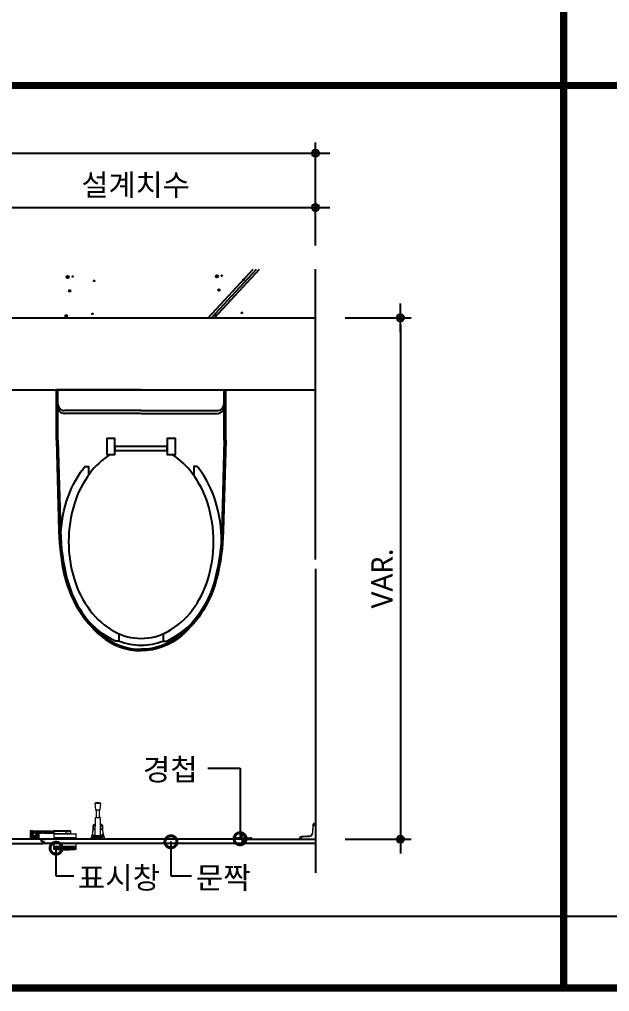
# Model space of a CAD drawing. Extents: x -256 to 8104, y -176 to 5714.
# Drawn here: x 3809 to 4629, y 2764 to 4116 of the extents above; entities that cross this region are included whole.
import ezdxf
from ezdxf.enums import TextEntityAlignment as Align

# ---------------------------------------------------------------- set-up
doc = ezdxf.new("R2010")
doc.units = 0
doc.header["$LTSCALE"] = 30
doc.layers.get('0').update_dxf_attribs({"linetype": 'CONTINUOUS'})
doc.layers.get('DEFPOINTS').update_dxf_attribs({"linetype": 'CONTINUOUS'})
for name, color, linetype in [('0_toilet', 6, 'CONTINUOUS'), ('DIM', 7, 'CONTINUOUS'), ('HAT', 8, 'CONTINUOUS'), ('경첩', 4, 'CONTINUOUS'), ('문자', 3, 'CONTINUOUS'), ('부자재', 4, 'CONTINUOUS'), ('옷걸이', 4, 'CONTINUOUS'), ('잠금쇠(회전형)', 4, 'CONTINUOUS'), ('치수', 1, 'CONTINUOUS'), ('해치', 8, 'CONTINUOUS')]:
    doc.layers.add(name, color=color, linetype=linetype)
doc.styles.add('돋움', font='malgun.ttf')
doc.dimstyles.new('10', dxfattribs={"dimscale": 10, "dimtxt": 3, "dimasz": 1, "dimexe": 1.5, "dimexo": 2, "dimgap": 1, "dimtad": 1, "dimdec": 0, "dimlunit": 6, "dimtxsty": '돋움', "dimblk": 'DIMDOT', "dimcen": -1, "dimdle": 1.5, "dimclrt": 3, "dimazin": 3, "dimtfac": 1, "dimtdec": 0, "dimtix": 1, "dimtmove": 2, "dimatfit": 3, "dimldrblk": 'DIMDOT', "dimarcsym": 0})

# ---------------------------------------------------------------- blocks, each defined once
blk = doc.blocks.new('DIMDOT')
at = {"linetype": 'Continuous'}
blk.add_line((-2, 0), (2, 0), dxfattribs=at)
for radius in [0.5, 0.25]:
    blk.add_circle((0, 0), radius, dxfattribs=at)
blk = doc.blocks.new('*D264')
at = {"layer": 'DEFPOINTS', "color": 0}
for p in [(112638.6, -1475.7), (112638.6, -2200.7), (112735.5, -2200.7)]:
    blk.add_point(p, dxfattribs=at)
at = {"layer": 'DIM', "color": 0, "lineweight": -2, "ltscale": 10}
for p, q in [((112658.6, -1475.7), (112750.5, -1475.7)), ((112735.5, -1485.7), (112735.5, -2190.7)), ((112658.6, -2200.7), (112750.5, -2200.7))]:
    blk.add_line(p, q, dxfattribs=at)
at = {"layer": 'DIM', "color": 0, "lineweight": -2, "xscale": 10, "yscale": 10, "zscale": 10}
for p, rotation in [((112735.5, -1475.7), 90), ((112735.5, -2200.7), 270)]:
    blk.add_blockref('DIMDOT', p, dxfattribs=dict(at, rotation=rotation))
at = {"layer": 'DIM', "color": 3, "insert": (112710.2, -1838.2), "char_height": 30, "attachment_point": 5, "rotation": 90, "style": '돋움'}
blk.add_mtext('VAR.', dxfattribs=at)
blk = doc.blocks.new('_DOTSMALL')
at = {"color": 0, "linetype": 'ByBlock', "const_width": 0.5}
blk.add_lwpolyline([(-0.0625, 0, 1), (0.0625, 0, 1)], format="xyb", close=True, dxfattribs=at)
blk = doc.blocks.new('A$C63EC304E')
at = {"layer": '치수', "color": 1, "xscale": 2.5, "yscale": 2.5, "zscale": 2.5, "rotation": 234.3098741996962}
blk.add_blockref('_DOTSMALL', (0.31, 0.31), dxfattribs=at)
blk = doc.blocks.new('A$C2BC9653E')
at = {"layer": '치수', "xscale": 0.3333333333333333, "yscale": 0.3333333333333333, "zscale": 0.3333333333333333}
blk.add_blockref('A$C63EC304E', (0, 0), dxfattribs=at)
blk = doc.blocks.new('A$C7FC71301')
at = {"layer": '치수', "rotation": 180}
blk.add_blockref('A$C2BC9653E', (0.208, 0.208), dxfattribs=at)
blk = doc.blocks.new('A$C4A20372B')
at = {"layer": '치수'}
blk.add_blockref('A$C7FC71301', (0, 0), dxfattribs=at)
blk = doc.blocks.new('A$C566469F5')
at = {"layer": '치수'}
blk.add_blockref('A$C4A20372B', (0, 0), dxfattribs=at)
blk = doc.blocks.new('A$C7E317CD4')
at = {"layer": '해치', "xscale": 2, "yscale": 2, "zscale": 2}
blk.add_blockref('A$C566469F5', (0, 0), dxfattribs=at)
blk = doc.blocks.new('A$C601D7F27')
at = {"layer": '치수'}
blk.add_blockref('A$C7E317CD4', (0, 0), dxfattribs=at)
blk = doc.blocks.new('A$C38802C08')
at = {"layer": '치수'}
blk.add_blockref('A$C601D7F27', (0, 0), dxfattribs=at)
blk = doc.blocks.new('*D265')
at = {"layer": 'DEFPOINTS', "color": 0}
for p in [(112617.5, -1322.1), (112117.5, -1395.3), (112617.5, -1395.3)]:
    blk.add_point(p, dxfattribs=at)
at = {"layer": 'DIM', "color": 0, "lineweight": -2, "ltscale": 10}
for p, q in [((112117.5, -1375.3), (112117.5, -1307.1)), ((112617.5, -1375.3), (112617.5, -1307.1)), ((112127.5, -1322.1), (112607.5, -1322.1))]:
    blk.add_line(p, q, dxfattribs=at)
at = {"layer": 'DIM', "color": 0, "lineweight": -2, "xscale": 10, "yscale": 10, "zscale": 10, "rotation": 180}
blk.add_blockref('DIMDOT', (112117.5, -1322.1), dxfattribs=at)
at = {"layer": 'DIM', "color": 0, "lineweight": -2, "xscale": 10, "yscale": 10, "zscale": 10}
blk.add_blockref('DIMDOT', (112617.5, -1322.1), dxfattribs=at)
at = {"layer": 'DIM', "color": 3, "insert": (112367.5, -1292.5), "char_height": 30, "attachment_point": 5, "style": '돋움'}
blk.add_mtext('설계치수', dxfattribs=at)
blk = doc.blocks.new('*D266')
at = {"layer": 'DEFPOINTS', "color": 0}
for p in [(112617.5, -1246.8), (111117.5, -1395.3), (112617.5, -1395.3)]:
    blk.add_point(p, dxfattribs=at)
at = {"layer": 'DIM', "color": 0, "lineweight": -2, "ltscale": 10}
for p, q in [((111117.5, -1375.3), (111117.5, -1231.8)), ((112617.5, -1375.3), (112617.5, -1231.8)), ((111127.5, -1246.8), (112607.5, -1246.8))]:
    blk.add_line(p, q, dxfattribs=at)
at = {"layer": 'DIM', "color": 0, "lineweight": -2, "xscale": 10, "yscale": 10, "zscale": 10, "rotation": 180}
blk.add_blockref('DIMDOT', (111117.5, -1246.8), dxfattribs=at)
at = {"layer": 'DIM', "color": 0, "lineweight": -2, "xscale": 10, "yscale": 10, "zscale": 10}
blk.add_blockref('DIMDOT', (112617.5, -1246.8), dxfattribs=at)
at = {"layer": 'DIM', "color": 3, "insert": (111867.5, -1217.2), "char_height": 30, "attachment_point": 5, "style": '돋움'}
blk.add_mtext('설계치수', dxfattribs=at)
blk = doc.blocks.new('A$C10E41893')
at = {"layer": '부자재'}
for p, q in [((6.5, 0), (6.5, 196)), ((123.3, 196), (6.5, 196)), ((123.3, 192.5), (6.5, 192.5)), ((54.8, 0), (54.8, 177.5)), ((61.4, 0), (61.4, 177.5)), ((6.5, 0), (6.5, -196)), ((54.8, 0), (54.8, -177.5)), ((61.4, 0), (61.4, -177.5)), ((123.3, -192.5), (6.5, -192.5)), ((123.3, -196), (6.5, -196))]:
    blk.add_line(p, q, dxfattribs=at)
for points in [[(122.7, 196, -0.012538), (123.3, 196), (334.6, 190.3, -0.055395), (444.7, 175.1, -0.154276), (576.9, 93.3, -0.179504), (611.5, 0, -0.179504)], [(122.8, 192.5, -0.012538), (123.2, 192.5), (334.5, 186.8, -0.055395), (443.8, 171.7, -0.154276), (574.3, 91, -0.179504), (608, 0, -0.179504)], [(572, 51.4), (588.8, 51.4), (588.8, 59.6, 0.021185), (583.3, 70.7, 0.106084), (528.4, 133.7, 0.085733), (452.6, 172.4, 0.075373), (358.7, 186.6, 0.075373), (264.8, 172.4, 0.085733), (189, 133.7, 0.007337), (184.4, 130.1), (184.4, 122), (204.7, 122)], [(156.7, -72, 0.089162), (200.2, -118.7, 0.085733), (270.3, -154.5, 0.075373), (358.7, -167.9, 0.075373), (447.1, -154.5, 0.085733), (517.2, -118.7, 0.106084), (567, -61.6, 0.126931), (582.8, 0, 0.126931), (567, 61.6, 0.106084), (517.2, 118.7, 0.085733), (447.1, 154.5, 0.075373), (358.7, 167.9, 0.075373), (270.3, 154.5, 0.085733), (200.2, 118.7, 0.089162), (156.7, 72)], [(588.8, -51.4, 0.090214), (598.2, 0, 0.090214), (588.8, 51.4, 0.106084)], [(122.7, -196, 0.012538), (123.3, -196), (334.6, -190.3, 0.055395), (444.7, -175.1, 0.154276), (576.9, -93.3, 0.179504), (611.5, 0, 0.179504)], [(122.8, -192.5, 0.012538), (123.2, -192.5), (334.5, -186.8, 0.055395), (443.8, -171.7, 0.154276), (574.3, -91, 0.179504), (608, 0, 0.179504)], [(572, -51.4), (588.8, -51.4), (588.8, -59.6, -0.021185), (583.3, -70.7, -0.106084), (528.4, -133.7, -0.085733), (452.6, -172.4, -0.075373), (358.7, -186.6, -0.075373), (264.8, -172.4, -0.085733), (189, -133.7, -0.007337), (184.4, -130.1), (184.4, -122), (204.7, -122)]]:
    blk.add_lwpolyline(points, format="xyb", dxfattribs=at)
blk.add_lwpolyline([(138, -60.8), (119.3, -60.8), (119.3, -79.5), (156.7, -79.5), (156.7, -60.8), (138, -60.8), (147.3, -60.8), (147.3, 60.8), (138, 60.8), (156.7, 60.8), (156.7, 79.5), (119.3, 79.5), (119.3, 60.8), (138, 60.8), (138, -60.8), (119.3, -60.8)], dxfattribs=at)
for centre, start, end in [((39.8, 177.5), 0, 90), ((46.4, 177.5), 0, 90), ((39.8, -177.5), 270, 0), ((46.4, -177.5), 270, 0)]:
    blk.add_arc(centre, 15, start, end, dxfattribs=at)
blk = doc.blocks.new('STS_10', base_point=(108397.3, -5176.8))
for p, q in [((112617.5, -1811.6), (112617.5, -1408)), ((111117.5, -1475.7), (112617.5, -1475.7)), ((111117.5, -1575.7), (112617.5, -1575.7)), ((112617.5, -1824.9), (112617.5, -2247.4))]:
    blk.add_line(p, q)
at = {"color": 8}
for p, q in [((110881.5, -2307.5), (112844.1, -2307.5)), ((112844.1, -2307.5), (114229.3, -2307.5))]:
    blk.add_line(p, q, dxfattribs=at)
at = {"color": 8, "const_width": 10}
for points in [[(112962.5, -2407.5), (112962.5, 361.6)], [(110881.5, -1152.6), (114229.3, -1152.6)], [(108444.7, -2407.5), (114229.3, -2407.5)]]:
    blk.add_lwpolyline(points, dxfattribs=at)
at = {"layer": '0_toilet'}
for p, q in [((112236.5, -2200.7), (112007.5, -2200.7)), ((112236.5, -2203.7), (112236.5, -2200.7)), ((112516.1, -2200.7), (112237.3, -2200.7)), ((112237.3, -2203.7), (112237.3, -2200.7)), ((112516.1, -2206.7), (112516.1, -2200.7)), ((112517.6, -2200.7), (112617.5, -2200.7)), ((112517.6, -2206.7), (112517.6, -2200.7)), ((112007.5, -2206.7), (112239.5, -2206.7)), ((112236.5, -2203.7), (112240.3, -2203.7)), ((112239.5, -2206.7), (112239.5, -2203.7)), ((112240.3, -2206.7), (112240.3, -2203.7)), ((112516.1, -2206.7), (112240.3, -2206.7)), ((112617.5, -2206.7), (112517.6, -2206.7))]:
    blk.add_line(p, q, dxfattribs=at)
at = {"layer": '경첩', "color": 4, "linetype": 'Continuous', "lineweight": 15}
for p, q in [((112613.4, -2189.8), (112613.3, -2190.7)), ((112613.5, -2186.3), (112613.4, -2189.1)), ((112613.4, -2189.1), (112613.6, -2189.4)), ((112613.4, -2189.1), (112613.6, -2189.4)), ((112613.4, -2189.1), (112613.4, -2189.6)), ((112613.4, -2189.6), (112613.6, -2189.8)), ((112613.4, -2189.8), (112613.6, -2190)), ((112613.9, -2183), (112613.5, -2191.9)), ((112613.6, -2185.3), (112613.5, -2185.9)), ((112613.5, -2185.9), (112613.8, -2186.2)), ((112613.5, -2186.3), (112613.8, -2186.5)), ((112613.8, -2181.5), (112613.6, -2184.2)), ((112613.6, -2184.2), (112613.9, -2184.5)), ((112613.6, -2184.9), (112613.8, -2185.2)), ((112613.6, -2185.3), (112613.8, -2185.5)), ((112613.8, -2181.5), (112614, -2181.8)), ((112613.8, -2191.9), (112614.2, -2183)), ((112614.1, -2180.5), (112613.9, -2183)), ((112613.9, -2180.9), (112614, -2181.1)), ((112614.2, -2181.9), (112614.3, -2180.5)), ((112616.3, -2180.7), (112616.3, -2180.6)), ((112616.3, -2180.6), (112617.5, -2180.6)), ((112616.3, -2180.7), (112616.3, -2181)), ((112617.5, -2180.7), (112616.3, -2180.7)), ((112616.3, -2181), (112617.5, -2181)), ((112616.4, -2178.5), (112616.4, -2178.2)), ((112617.5, -2178.2), (112616.4, -2178.2)), ((112616.4, -2178.5), (112617.5, -2178.5)), ((112617.5, -2178.5), (112617.5, -2178.2)), ((112617.5, -2180.6), (112617.5, -2178.5)), ((112617.5, -2181), (112617.5, -2180.7)), ((112617.5, -2181), (112617.5, -2199.2)), ((112595.3, -2199.6), (112595, -2199.6)), ((112595, -2199.6), (112595, -2200.7)), ((112595, -2200.7), (112595.3, -2200.7)), ((112595.3, -2200.7), (112595.3, -2199.6)), ((112595.3, -2200.7), (112597.4, -2200.7)), ((112599.8, -2197.1), (112597.3, -2197.2)), ((112597.3, -2197.5), (112598.7, -2197.4)), ((112597.4, -2200.7), (112597.4, -2199.5)), ((112597.4, -2199.5), (112597.5, -2199.5)), ((112597.5, -2199.5), (112597.8, -2199.5)), ((112597.5, -2199.5), (112597.5, -2200.7)), ((112597.5, -2200.7), (112597.8, -2200.7)), ((112597.8, -2197), (112597.9, -2196.9)), ((112597.8, -2197), (112597.9, -2197.2)), ((112597.8, -2200.7), (112597.8, -2199.5)), ((112616, -2200.7), (112597.8, -2200.7)), ((112601.1, -2196.8), (112597.9, -2196.9)), ((112608.8, -2196.7), (112599.8, -2197.1)), ((112599.8, -2197.4), (112608.8, -2196.9)), ((112601.1, -2196.8), (112601.3, -2197)), ((112601.7, -2196.8), (112602, -2197)), ((112602.1, -2196.7), (112602.3, -2197)), ((112605.5, -2196.6), (112602.8, -2196.7)), ((112602.8, -2196.7), (112603, -2197)), ((112605.5, -2196.6), (112605.7, -2196.8)), ((112606.1, -2196.6), (112606.4, -2196.8)), ((112606.5, -2196.5), (112606.7, -2196.8)), ((112608.5, -2196.4), (112607.1, -2196.5)), ((112607.1, -2196.5), (112607.4, -2196.7)), ((112608.5, -2196.4), (112608.7, -2196.7)), ((112608.7, -2196.4), (112608.5, -2196.4)), ((112609.7, -2196.3), (112609.9, -2196.5)), ((112610.3, -2196.1), (112610.5, -2196.3)), ((112610.5, -2196), (112610.7, -2196.2)), ((112611, -2195.7), (112611.2, -2195.9)), ((112611.2, -2195.6), (112611.4, -2195.8)), ((112612.3, -2194.6), (112612.5, -2194.8)), ((112612.4, -2194.4), (112612.6, -2194.6)), ((112612.7, -2193.9), (112612.9, -2194.1)), ((112612.8, -2193.7), (112613, -2193.9)), ((112613, -2193.3), (112613.2, -2193.5)), ((112613.3, -2193), (112613.1, -2192.8)), ((112613.1, -2192.8), (112613.3, -2193)), ((112613.2, -2192.2), (112613.5, -2192.4)), ((112613.2, -2192.4), (112613.4, -2192.6)), ((112613.3, -2190.7), (112613.6, -2191)), ((112613.3, -2190.7), (112613.3, -2190.8)), ((112613.3, -2190.8), (112613.6, -2191.1)), ((112613.3, -2190.8), (112613.3, -2191.2)), ((112613.3, -2191.2), (112613.5, -2191.4)), ((112613.3, -2191.2), (112613.3, -2191.3)), ((112613.3, -2191.3), (112613.5, -2191.5)), ((112613.3, -2191.3), (112613.3, -2191.9))]:
    blk.add_line(p, q, dxfattribs=at)
at = {"layer": '경첩', "color": 4, "linetype": 'Continuous', "lineweight": 15, "flags": 128}
for points in [[(112613.4, -2189.1), (112613.4, -2189.1), (112613.4, -2189.1)], [(112613.4, -2189.6), (112613.4, -2189.6), (112613.4, -2189.7), (112613.4, -2189.8)], [(112613.6, -2184.2), (112613.6, -2184.4), (112613.6, -2184.5), (112613.6, -2184.6), (112613.6, -2184.7), (112613.6, -2184.8), (112613.6, -2184.9), (112613.6, -2184.9), (112613.6, -2184.9)], [(112613.8, -2181), (112613.8, -2181), (112613.8, -2181), (112613.8, -2181), (112613.8, -2181), (112613.8, -2181), (112613.9, -2181), (112613.9, -2180.9), (112613.9, -2180.9)], [(112613.8, -2181), (112613.8, -2181.1), (112613.8, -2181.3), (112613.8, -2181.4), (112613.8, -2181.5)], [(112613.9, -2183), (112613.9, -2183), (112614, -2183), (112614, -2183), (112614, -2183), (112614, -2183), (112614.1, -2183), (112614.1, -2183), (112614.2, -2183)], [(112614.3, -2180.5), (112614.3, -2180.5), (112614.2, -2180.5), (112614.2, -2180.5), (112614.1, -2180.5), (112614.1, -2180.5), (112614.1, -2180.5), (112614.1, -2180.5), (112614.1, -2180.5)], [(112597.3, -2197.5), (112597.3, -2197.4), (112597.3, -2197.4), (112597.3, -2197.3), (112597.3, -2197.3), (112597.3, -2197.3), (112597.3, -2197.2), (112597.3, -2197.2), (112597.3, -2197.2)], [(112599.8, -2197.1), (112599.8, -2197.1), (112599.8, -2197.1), (112599.8, -2197.2), (112599.8, -2197.2), (112599.8, -2197.2), (112599.8, -2197.3), (112599.8, -2197.3), (112599.8, -2197.4)], [(112601.7, -2196.8), (112601.7, -2196.8), (112601.7, -2196.8), (112601.6, -2196.8), (112601.5, -2196.8), (112601.4, -2196.8), (112601.3, -2196.8), (112601.2, -2196.8), (112601.1, -2196.8)], [(112602.8, -2196.7), (112602.6, -2196.7), (112602.5, -2196.7), (112602.4, -2196.7), (112602.3, -2196.7), (112602.2, -2196.7), (112602.2, -2196.7), (112602.1, -2196.7), (112602.1, -2196.7), (112602.1, -2196.7)], [(112606.1, -2196.6), (112606.1, -2196.6), (112606.1, -2196.6), (112606, -2196.6), (112605.9, -2196.6), (112605.8, -2196.6), (112605.7, -2196.6), (112605.6, -2196.6), (112605.5, -2196.6)], [(112607.1, -2196.5), (112607, -2196.5), (112606.9, -2196.5), (112606.8, -2196.5), (112606.7, -2196.5), (112606.6, -2196.5), (112606.5, -2196.5), (112606.5, -2196.5), (112606.5, -2196.5)], [(112608.8, -2196.7), (112608.8, -2196.7), (112608.8, -2196.7), (112608.8, -2196.7), (112608.8, -2196.8), (112608.8, -2196.8), (112608.8, -2196.8), (112608.8, -2196.9), (112608.8, -2196.9)], [(112613.1, -2192.8), (112613.1, -2192.8), (112613.1, -2192.8)], [(112613.2, -2192.2), (112613.2, -2192.3), (112613.2, -2192.4)], [(112613.5, -2191.9), (112613.5, -2191.9), (112613.5, -2191.9), (112613.6, -2191.9), (112613.6, -2191.9), (112613.6, -2191.9), (112613.7, -2191.9), (112613.7, -2191.9), (112613.8, -2191.9)]]:
    blk.add_lwpolyline(points, dxfattribs=at)
at = {"layer": '경첩', "color": 4, "linetype": 'Continuous', "lineweight": 15}
for centre, radius, start, end in [((112616.3, -2183.1), 2.35, 90, 177.3017), ((112616.4, -2180.6), 2.35, 90, 177.3017), ((112616.3, -2183.1), 2.1, 90, 177.3017), ((112616.4, -2180.6), 2.1, 90, 177.3017), ((112597.4, -2199.6), 2.35, 92.6983, 180), ((112597.4, -2199.6), 2.1, 92.6983, 180), ((112599.9, -2199.5), 2.35, 92.6983, 180), ((112599.9, -2199.5), 2.1, 92.6983, 180), ((112608.5, -2191.7), 4.75, 272.6983, 285), ((112608.5, -2191.7), 5.25, 272.6983, 357.3017), ((112608.5, -2191.7), 5, 272.6983, 357.3017), ((112608.5, -2191.7), 4.75, 284.9998, 291.7506), ((112608.5, -2191.7), 4.75, 294.9948, 301.2998), ((112608.5, -2191.7), 4.75, 301.2991, 304.3858), ((112608.5, -2191.7), 4.75, 304.3849, 322.5608), ((112608.5, -2191.7), 4.75, 322.5612, 325.6145), ((112608.5, -2191.7), 4.75, 325.6151, 331.8264), ((112608.5, -2191.7), 4.75, 335.0052, 340.234), ((112608.5, -2191.7), 4.75, 340.234, 346.7569), ((112608.5, -2191.7), 4.75, 346.8377, 351.3944), ((112608.5, -2191.7), 4.75, 354.0912, 357.3017), ((112616, -2199.2), 1.5, 270, 0)]:
    blk.add_arc(centre, radius, start, end, dxfattribs=at)
at = {"layer": '부자재'}
for p, q in [((112505.5, -2199.8), (112505.5, -2200.7)), ((112516.1, -2200.7), (112505.5, -2200.7)), ((112513.2, -2198.6), (112506, -2199.1)), ((112506.7, -2199.6), (112506.7, -2200.7)), ((112516.9, -2200.2), (112516.9, -2201)), ((112517.2, -2201), (112516.9, -2201)), ((112517.2, -2200.2), (112517.2, -2201)), ((112517.6, -2200.7), (112528.6, -2200.7)), ((112517.6, -2200.7), (112517.6, -2200.7)), ((112519.9, -2198.5), (112528.1, -2199.1)), ((112527.4, -2199.6), (112527.4, -2200.7)), ((112528.6, -2199.8), (112528.6, -2200.7))]:
    blk.add_line(p, q, dxfattribs=at)
at = {"layer": '부자재', "color": 1}
blk.add_circle((112517, -2197.5), 2.34, dxfattribs=at)
at = {"layer": '부자재'}
for centre, radius, start, end in [((112506.1, -2199.8), 0.7, 101.7765, 181.6712), ((112507.6, -2199.9), 0.884, 113.4077, 164.5497), ((112513.1, -2197.3), 1.29, 272.9231, 352.4724), ((112517, -2197.5), 2.62, 270, 180), ((112517.4, -2201.7), 1.65, 102.5267, 141.5475), ((112516.7, -2201.7), 1.65, 43.1003, 77.4733), ((112517.1, -2197.9), 2.86, 280.084, 345.9792), ((112520.9, -2197.3), 1.29, 187.5276, 267.0769), ((112526.5, -2199.9), 0.884, 15.4503, 67.3004), ((112527.9, -2199.8), 0.7, 358.3288, 78.2235)]:
    blk.add_arc(centre, radius, start, end, dxfattribs=at)
at = {"layer": '옷걸이', "lineweight": 15}
for p, q in [((112311, -2150.4), (112311.7, -2159.9)), ((112311, -2150.4), (112319, -2150.4)), ((112311.7, -2159.9), (112318.2, -2159.9)), ((112312.5, -2159.9), (112312.5, -2170.7)), ((112317.5, -2170.7), (112317.5, -2159.9)), ((112318.2, -2159.9), (112319, -2150.4)), ((112311.2, -2171), (112311, -2196.2)), ((112318.7, -2171), (112311.2, -2171)), ((112311.5, -2170.7), (112315, -2170.7)), ((112315, -2170.7), (112318.5, -2170.7)), ((112318.9, -2196.2), (112318.7, -2171)), ((112311.1, -2187.2), (112308.6, -2187.2)), ((112308.7, -2186.4), (112311.1, -2186.4)), ((112311.1, -2180.1), (112311, -2180.1)), ((112311, -2180.1), (112311, -2180.2)), ((112311.1, -2180.2), (112311, -2180.2)), ((112311, -2181.7), (112311, -2182.1)), ((112311, -2181.7), (112311.1, -2181.7)), ((112311.1, -2182.1), (112311, -2182.1)), ((112318.9, -2180.1), (112318.8, -2180.1)), ((112318.9, -2180.2), (112318.8, -2180.2)), ((112318.8, -2181.7), (112318.9, -2181.7)), ((112318.9, -2182.1), (112318.8, -2182.1)), ((112318.8, -2186.4), (112321.2, -2186.4)), ((112321.3, -2187.2), (112318.8, -2187.2)), ((112318.9, -2180.1), (112318.9, -2180.2)), ((112318.9, -2181.7), (112318.9, -2182.1)), ((112305.5, -2200.7), (112306.3, -2198.1)), ((112307.8, -2200.7), (112305.5, -2200.7)), ((112306.3, -2198.1), (112306.3, -2198.1)), ((112306.3, -2198.1), (112306.3, -2198.1)), ((112307.3, -2197.3), (112307.2, -2197.4)), ((112308.7, -2195.3), (112307.3, -2195.3)), ((112308.7, -2195.3), (112307.3, -2195.3)), ((112307.3, -2197.5), (112307.3, -2197.5)), ((112322.7, -2197.5), (112307.3, -2197.5)), ((112308.7, -2198.2), (112307.8, -2200.7)), ((112322.1, -2200.7), (112307.8, -2200.7)), ((112308.6, -2195.9), (112308.7, -2195.3)), ((112308.7, -2198.2), (112308.7, -2197.5)), ((112308.7, -2197.5), (112321.2, -2197.5)), ((112321.2, -2198.2), (112308.7, -2198.2)), ((112319.7, -2196.2), (112310.2, -2196.2)), ((112322.6, -2195.3), (112321.2, -2195.3)), ((112321.2, -2195.3), (112321.3, -2195.8)), ((112322.6, -2195.3), (112321.2, -2195.3)), ((112321.2, -2198.2), (112321.2, -2197.5)), ((112322.1, -2200.7), (112321.2, -2198.2)), ((112324.5, -2200.7), (112322.1, -2200.7)), ((112322.7, -2197.4), (112322.6, -2197.3)), ((112322.8, -2197.4), (112322.7, -2197.4)), ((112322.7, -2197.5), (112322.7, -2197.5)), ((112323.6, -2198.1), (112324.5, -2200.7)), ((112323.6, -2198.1), (112323.6, -2198.1)), ((112323.6, -2198.1), (112323.6, -2198.1))]:
    blk.add_line(p, q, dxfattribs=at)
at = {"layer": '옷걸이', "lineweight": 15, "flags": 128}
for points in [[(112308.4, -2187.2), (112308.4, -2187.2), (112308.4, -2187.2), (112308.4, -2187.2), (112308.4, -2187.2), (112308.5, -2187.2), (112308.5, -2187.2), (112308.6, -2187.2), (112308.6, -2187.2)], [(112311, -2180.1), (112311, -2180.1), (112310.6, -2180.1), (112310.3, -2180.1), (112310, -2180.2), (112309.7, -2180.3), (112309.4, -2180.5), (112309.2, -2180.6), (112309, -2180.8), (112308.8, -2181), (112308.7, -2181.2), (112308.6, -2181.5), (112308.5, -2181.7), (112308.5, -2181.7)], [(112311, -2180.2), (112310.6, -2180.2), (112310.2, -2180.3), (112309.8, -2180.4), (112309.5, -2180.5), (112309.2, -2180.7), (112308.9, -2180.9), (112308.7, -2181.2), (112308.6, -2181.4), (112308.5, -2181.7), (112308.5, -2181.8)], [(112308.5, -2183.3), (112308.6, -2183), (112308.7, -2182.8), (112308.9, -2182.5), (112309.1, -2182.3), (112309.4, -2182.1), (112309.7, -2181.9), (112310.1, -2181.8), (112310.5, -2181.7), (112311, -2181.7)], [(112311, -2182.1), (112310.6, -2182.1), (112310.2, -2182.2), (112309.9, -2182.3), (112309.6, -2182.4), (112309.3, -2182.6), (112309.1, -2182.8), (112308.9, -2183), (112308.8, -2183.3), (112308.8, -2183.5)], [(112321.4, -2181.8), (112321.4, -2181.8), (112321.4, -2181.6), (112321.3, -2181.3), (112321.2, -2181.1), (112321, -2180.9), (112320.9, -2180.7), (112320.6, -2180.6), (112320.4, -2180.4), (112320.1, -2180.3), (112319.8, -2180.2), (112319.5, -2180.1), (112319.1, -2180.1), (112318.9, -2180.1)], [(112321.4, -2181.8), (112321.4, -2181.5), (112321.3, -2181.3), (112321.1, -2181), (112320.9, -2180.8), (112320.6, -2180.6), (112320.2, -2180.4), (112319.9, -2180.3), (112319.5, -2180.2), (112319, -2180.2), (112318.9, -2180.2)], [(112318.9, -2181.7), (112319.3, -2181.7), (112319.7, -2181.8), (112320.1, -2181.9), (112320.4, -2182.1), (112320.7, -2182.2), (112321, -2182.5), (112321.2, -2182.7), (112321.3, -2183), (112321.4, -2183.3)], [(112321.1, -2183.5), (112321.1, -2183.2), (112321, -2183), (112320.8, -2182.7), (112320.6, -2182.5), (112320.3, -2182.4), (112320, -2182.2), (112319.6, -2182.1), (112319.3, -2182.1), (112318.9, -2182.1)], [(112321.5, -2187.2), (112321.5, -2187.2), (112321.5, -2187.2), (112321.5, -2187.2), (112321.5, -2187.2), (112321.4, -2187.2), (112321.4, -2187.2), (112321.3, -2187.2), (112321.3, -2187.2)], [(112307, -2195.5), (112307, -2195.5), (112307, -2195.5)], [(112307.2, -2197.4), (112307.2, -2197.4), (112307.1, -2197.4)], [(112307.2, -2197.4), (112307.2, -2197.4), (112307.3, -2197.3)], [(112307.3, -2195.3), (112307.3, -2195.3), (112307.3, -2195.3)], [(112307.3, -2197.3), (112307.3, -2197.4), (112307.3, -2197.5)], [(112309.5, -2197.4), (112309, -2197.4), (112308.8, -2197.4), (112308.7, -2197.3), (112308.8, -2197.3), (112309.1, -2197.3), (112309.2, -2197.3)], [(112311, -2194.9), (112310.4, -2194.9), (112309.1, -2195)], [(112320.8, -2195), (112319.2, -2194.9), (112318.9, -2194.9)], [(112320.7, -2197.3), (112321, -2197.3), (112321.2, -2197.3), (112321.2, -2197.4), (112321, -2197.4), (112320.7, -2197.4), (112320.2, -2197.4)], [(112322.7, -2197.5), (112322.7, -2197.4), (112322.6, -2197.3)], [(112322.7, -2197.4), (112322.7, -2197.4), (112322.6, -2197.3)]]:
    blk.add_lwpolyline(points, dxfattribs=at)
at = {"layer": '옷걸이', "lineweight": 15}
for centre, radius, start, end in [((112315, -2160.7), 11, 68.7607, 111.2393), ((112311.5, -2171), 0.25, 90, 179.5), ((112318.5, -2171), 0.25, 0.5, 90), ((112255.8, -2182.9), 52.8, 346.2317, 355.4136), ((112255.8, -2182.9), 53, 346.5097, 355.4136), ((112255.8, -2182.9), 52.8, 356.4511, 359.6096), ((112308.7, -2186.2), 0.23, 185.4574, 275.1888), ((112255.8, -2182.9), 52.8, 355.4136, 356.451), ((112255.8, -2182.9), 52.8, 359.6096, 1.2369), ((112308.8, -2183.3), 0.227, 188.2087, 276.392), ((112274.7, -2183.8), 34.1, 354.2736, 355.5668), ((112255.8, -2183.1), 53, 356.4511, 359.6096), ((112255.8, -2181.3), 55.3, 359.6189, 1.2073), ((112374.1, -2181.3), 55.3, 178.7927, 180.3811), ((112321.2, -2183.3), 0.227, 263.608, 351.7913), ((112374.1, -2183.1), 53, 180.3904, 183.5489), ((112321.2, -2186.2), 0.23, 264.8112, 354.5426), ((112355.2, -2183.8), 34.1, 184.4333, 185.7264), ((112374.1, -2182.9), 53, 184.5864, 193.4903), ((112374.1, -2182.9), 52.8, 178.7631, 180.3904), ((112374.1, -2182.9), 52.8, 180.3904, 183.5489), ((112374.1, -2182.9), 52.8, 183.5489, 184.5865), ((112374.1, -2182.9), 52.8, 184.5864, 193.7683), ((112257, -2183.3), 51.5, 343.2376, 346.2577), ((112307.4, -2198.5), 1.17, 101.397, 160.6752), ((112307.3, -2198.5), 1, 89.9937, 161.8081), ((112257.4, -2183.1), 51.3, 343.5226, 346.2377), ((112307.3, -2195.6), 0.25, 90.2728, 166.2395), ((112307.3, -2195.6), 0.247, 89.2585, 165.9158), ((112306.8, -2195.6), 1.81, 282.0607, 352.5143), ((112306.7, -2195.2), 2.24, 284.8265, 3.5932), ((112309.1, -2195.4), 0.376, 79.9393, 150.5456), ((112309, -2195.3), 0.248, 89.5881, 179.723), ((112309.1, -2195.3), 0.307, 84.7786, 118.9817), ((112308.8, -2195.9), 1.43, 284.1057, 346.9245), ((112315.1, -1796.3), 401.1, 269.1968, 270.7316), ((112321.1, -2195.9), 1.44, 193.1186, 255.9655), ((112320.8, -2195.4), 0.4, 32.0092, 97.8083), ((112320.8, -2195.3), 0.271, 58.6344, 97.6053), ((112323.2, -2195.2), 2.24, 176.3909, 255.1894), ((112321, -2195.3), 0.248, 0.277, 90.4119), ((112323.1, -2195.6), 1.8, 186.7864, 258.2605), ((112322.6, -2195.6), 0.25, 13.7617, 89.4531), ((112322.7, -2195.6), 0.247, 14.0842, 90.7415), ((112372.3, -2183.2), 51.2, 193.7584, 196.469), ((112322.5, -2198.5), 1.16, 19.2937, 79.3942), ((112322.7, -2198.5), 1, 18.1919, 90.0063), ((112373.1, -2183.2), 51.7, 193.7493, 196.7564)]:
    blk.add_arc(centre, radius, start, end, dxfattribs=at)
at = {"layer": '잠금쇠(회전형)', "linetype": 'Continuous', "lineweight": 15}
for p, q in [((112220.8, -2189.6), (112220.8, -2192.1)), ((112223.1, -2189.1), (112221.3, -2189.1)), ((112249.5, -2189.3), (112227, -2189.3)), ((112249.5, -2189.3), (112227, -2189.3)), ((112227, -2189.3), (112227, -2189.3)), ((112227, -2189.5), (112271, -2189.5)), ((112227, -2190), (112227, -2189.5)), ((112249.5, -2189.3), (112249.5, -2189.3)), ((112276.8, -2189.1), (112253.4, -2189.1)), ((112271, -2189.5), (112271, -2190)), ((112277.3, -2192.6), (112277.3, -2189.6)), ((112220.8, -2192.1), (112224, -2192.1)), ((112220.8, -2193.7), (112220.8, -2200.7)), ((112221.2, -2193.7), (112220.8, -2193.7)), ((112220.8, -2200.7), (112233.3, -2200.7)), ((112221.2, -2198.7), (112221.2, -2193.7)), ((112221.2, -2193.7), (112221.6, -2193.7)), ((112232.9, -2198.7), (112221.2, -2198.7)), ((112221.3, -2193.2), (112221.6, -2193.2)), ((112221.6, -2193.7), (112221.6, -2193.2)), ((112221.6, -2193.2), (112223.5, -2193.2)), ((112221.6, -2193.7), (112221.6, -2198.3)), ((112223.5, -2193.7), (112221.6, -2193.7)), ((112221.6, -2198.3), (112221.8, -2198.2)), ((112221.8, -2194.2), (112223.5, -2194.2)), ((112221.8, -2198.2), (112221.8, -2194.2)), ((112222.3, -2194.7), (112221.8, -2194.2)), ((112221.8, -2198.2), (112221.8, -2198.2)), ((112221.8, -2198.2), (112232.2, -2198.2)), ((112222.3, -2194.7), (112222.3, -2198.2)), ((112223.5, -2194.7), (112222.3, -2194.7)), ((112222.8, -2195.7), (112222.8, -2197.2)), ((112229.9, -2195.7), (112222.8, -2195.7)), ((112222.8, -2197.2), (112229.9, -2197.2)), ((112223, -2195.5), (112229.7, -2195.5)), ((112229.7, -2197.5), (112223, -2197.5)), ((112223.5, -2193.7), (112223.5, -2193.2)), ((112223.5, -2193.2), (112224.5, -2193.2)), ((112223.5, -2194.2), (112223.5, -2193.7)), ((112224, -2193.7), (112223.5, -2193.7)), ((112223.5, -2194.2), (112223.5, -2194.7)), ((112223.5, -2194.2), (112224, -2194.2)), ((112224.5, -2194.7), (112223.5, -2194.7)), ((112224, -2192.1), (112224, -2192.1)), ((112224, -2193.7), (112224, -2194.2)), ((112224.5, -2193.7), (112224, -2193.7)), ((112224, -2194.2), (112224.5, -2194.2)), ((112224.5, -2192.6), (112224.5, -2195.5)), ((112227, -2190), (112227, -2191.6)), ((112271, -2190), (112227, -2190)), ((112253.5, -2191.6), (112227, -2191.6)), ((112229.5, -2195.5), (112229.5, -2192.6)), ((112229.5, -2193.2), (112230.5, -2193.2)), ((112230, -2193.7), (112229.5, -2193.7)), ((112229.5, -2194.2), (112230, -2194.2)), ((112230.5, -2194.7), (112229.5, -2194.7)), ((112229.7, -2195.5), (112231, -2195.5)), ((112231, -2197.5), (112229.7, -2197.5)), ((112231.3, -2195.7), (112229.9, -2195.7)), ((112229.9, -2197.2), (112231.3, -2197.2)), ((112230, -2192.1), (112237.3, -2192.1)), ((112230.5, -2193.7), (112230, -2193.7)), ((112230, -2194.2), (112230, -2193.7)), ((112230, -2194.2), (112230.5, -2194.2)), ((112230.5, -2193.2), (112230.5, -2193.7)), ((112230.5, -2193.2), (112232.4, -2193.2)), ((112232.4, -2193.7), (112230.5, -2193.7)), ((112230.5, -2193.7), (112230.5, -2194.2)), ((112230.5, -2194.2), (112232.3, -2194.2)), ((112230.5, -2194.2), (112230.5, -2194.7)), ((112231.8, -2194.7), (112230.5, -2194.7)), ((112231.3, -2197.2), (112231.3, -2195.7)), ((112232.3, -2194.2), (112231.8, -2194.7)), ((112231.8, -2198.2), (112231.8, -2194.7)), ((112232.2, -2198.2), (112232.3, -2198.2)), ((112232.3, -2194.2), (112232.3, -2198.2)), ((112232.3, -2198.2), (112232.4, -2198.3)), ((112232.4, -2193.2), (112232.4, -2193.7)), ((112232.4, -2193.2), (112232.8, -2193.2)), ((112232.4, -2198.3), (112232.4, -2193.7)), ((112232.4, -2193.7), (112232.9, -2193.7)), ((112232.9, -2193.7), (112232.9, -2198.7)), ((112233.3, -2193.7), (112232.9, -2193.7)), ((112233.3, -2200.7), (112233.3, -2193.7)), ((112239.3, -2192.1), (112252.2, -2192.1)), ((112252.2, -2192.1), (112252.2, -2192.1)), ((112253.8, -2193.7), (112253.8, -2198.6)), ((112284.8, -2198.6), (112253.8, -2198.6)), ((112253.8, -2198.7), (112253.8, -2200.5)), ((112253.8, -2198.7), (112284.8, -2198.7)), ((112253.8, -2200.5), (112284.8, -2200.5)), ((112284.5, -2200.7), (112254, -2200.7)), ((112255.1, -2193.1), (112255.1, -2192.9)), ((112284.8, -2193.6), (112255.2, -2193.6)), ((112255.9, -2193.1), (112255.9, -2192.6)), ((112255.9, -2192.6), (112271, -2192.6)), ((112255.9, -2193.1), (112284.3, -2193.1)), ((112261.5, -2198.6), (112261.5, -2198.7)), ((112271, -2192.6), (112271, -2190)), ((112271, -2193.1), (112271, -2192.6)), ((112271, -2192.6), (112277.3, -2192.6)), ((112277, -2198.7), (112277, -2198.6)), ((112281.7, -2198.7), (112281.7, -2198.6)), ((112283.7, -2198.7), (112283.7, -2198.6)), ((112283.8, -2198.7), (112283.8, -2198.6)), ((112284.8, -2198.6), (112284.8, -2193.6)), ((112284.8, -2200.5), (112284.8, -2198.7)), ((112253.5, -2210.7), (112253.5, -2211.7)), ((112285, -2210.7), (112253.5, -2210.7)), ((112285, -2211.7), (112253.5, -2211.7)), ((112253.5, -2212.7), (112253.5, -2214.3)), ((112285, -2212.7), (112253.5, -2212.7)), ((112253.5, -2214.3), (112269.3, -2214.3)), ((112284.5, -2212.2), (112254, -2212.2)), ((112284.5, -2212.2), (112254, -2212.2)), ((112269.3, -2214.8), (112254, -2214.8)), ((112284.3, -2206.8), (112254.2, -2206.8)), ((112254.4, -2206.7), (112269.3, -2206.7)), ((112257.1, -2215), (112281.4, -2215)), ((112257.1, -2215), (112269.3, -2215)), ((112281.1, -2215), (112257.4, -2215)), ((112263.6, -2215.2), (112263.7, -2215.2)), ((112263.7, -2215.2), (112274.9, -2215.2)), ((112266.6, -2215.3), (112266.6, -2215.2)), ((112267.1, -2215.5), (112271.4, -2215.5)), ((112267.1, -2215.5), (112271.4, -2215.5)), ((112267.5, -2215.2), (112267.5, -2215.3)), ((112267.5, -2215.3), (112271.1, -2215.3)), ((112271, -2215.4), (112267.5, -2215.4)), ((112269.3, -2206.7), (112284.2, -2206.7)), ((112269.3, -2214.3), (112285, -2214.3)), ((112284.6, -2214.8), (112269.3, -2214.8)), ((112269.3, -2215), (112281.4, -2215)), ((112271.1, -2215.3), (112271.1, -2215.2)), ((112272, -2215.2), (112272, -2215.3)), ((112274.9, -2215.2), (112275, -2215.2)), ((112285, -2211.7), (112285, -2210.7)), ((112285, -2214.3), (112285, -2212.7))]:
    blk.add_line(p, q, dxfattribs=at)
at = {"layer": '잠금쇠(회전형)', "linetype": 'Continuous', "lineweight": 15, "flags": 128}
for points in [[(112227, -2189.3), (112226.4, -2189.3), (112225.7, -2189.3), (112225.1, -2189.3), (112224.6, -2189.2), (112224.1, -2189.2), (112223.7, -2189.2), (112223.4, -2189.1), (112223.2, -2189.1), (112223.1, -2189.1), (112223.1, -2189.1)], [(112263.6, -2215.3), (112263.4, -2215.2), (112263.3, -2215.2), (112263.4, -2215.2), (112263.5, -2215.2), (112263.6, -2215.2)], [(112267.5, -2215.4), (112267.5, -2215.4), (112267.5, -2215.4), (112267.5, -2215.4), (112267.5, -2215.4), (112267.5, -2215.4), (112267.5, -2215.4), (112267.5, -2215.3), (112267.5, -2215.3)], [(112271, -2215.4), (112271, -2215.4), (112271, -2215.4), (112271, -2215.4), (112271.1, -2215.4), (112271.1, -2215.4), (112271.1, -2215.4), (112271.1, -2215.3), (112271.1, -2215.3)], [(112275, -2215.2), (112275.1, -2215.2), (112275.2, -2215.2), (112275.2, -2215.2), (112275.1, -2215.2), (112274.9, -2215.3)]]:
    blk.add_lwpolyline(points, dxfattribs=at)
at = {"layer": '잠금쇠(회전형)', "linetype": 'Continuous', "lineweight": 15}
for centre, radius, start, end in [((112221.3, -2189.6), 0.5, 90, 180), ((112227.1, -2143.7), 46.4, 262.2082, 269.9516), ((112227.1, -2150.7), 38.9, 261.4299, 269.9411), ((112249.5, -2149.7), 39.6, 270.014, 275.6703), ((112271, -2150.8), 38.8, 270.0516, 278.5774), ((112271, -2143.7), 46.3, 270.0429, 277.7974), ((112276.8, -2189.6), 0.5, 0, 90), ((112227.1, -2231.5), 39.9, 90.0704, 99.0775), ((112221.3, -2193.7), 0.5, 90, 180), ((112221.7, -2193.7), 0.485, 91.9622, 181.8362), ((112221.9, -2199), 0.816, 110.8265, 158.264), ((112223, -2195.7), 0.25, 90, 180), ((112223, -2197.2), 0.25, 180, 270), ((112223.5, -2193.7), 0.5, 0, 90), ((112223.5, -2194.2), 0.5, 270, 0), ((112227, -2232.4), 40.4, 85.7371, 94.238), ((112224, -2192.6), 0.5, 0.4364, 88.0475), ((112227, -2220.2), 27.7, 84.8219, 95.1479), ((112230, -2192.6), 0.5, 89.9688, 179.9724), ((112230.5, -2193.7), 0.5, 90, 180), ((112230.5, -2194.2), 0.5, 180, 270), ((112231, -2195.7), 0.25, 0, 90), ((112231, -2197.2), 0.25, 270, 0), ((112232.4, -2193.7), 0.485, 358.1638, 88.0378), ((112232.1, -2199), 0.816, 21.736, 69.1735), ((112232.8, -2193.7), 0.5, 0, 90), ((112238.3, -2231.4), 39.3, 88.5426, 91.4397), ((112244.8, -2171.1), 22.3, 289.4853, 292.988), ((112252.2, -2193.7), 1.56, 359.595, 89.9503), ((112253.5, -2193.1), 1.54, 8.6008, 92.9035), ((112275.7, -2241.3), 52.5, 113.1385, 114.7084), ((112254, -2200.5), 0.25, 180, 270), ((112255.9, -2193.8), 1.18, 89.4884, 132.259), ((112256.8, -2193), 1.69, 184.5827, 202.3275), ((112255.8, -2193.7), 0.588, 82.6337, 171.8516), ((112277.8, -2192.6), 0.5, 180, 270), ((112284.3, -2193.6), 0.5, 0, 90), ((112284.5, -2200.5), 0.25, 270, 0), ((112264.6, -2210.7), 11, 159.2996, 180), ((112253.5, -2212.2), 0.5, 0, 90), ((112253.5, -2212.2), 0.5, 270, 0), ((112254, -2214.3), 0.5, 180, 264.5584), ((112269.3, -2054.2), 161.3, 264.5584, 265.686), ((112254.4, -2206.9), 0.15, 90, 159.2996), ((112257.1, -2214.9), 0.125, 265.686, 270), ((112257.4, -2214.9), 0.125, 235.4626, 265.7969), ((112269.3, -2054), 161.5, 265.7969, 269.2276), ((112263.6, -2217), 1.78, 88.6382, 96.0273), ((112269.5, -2134.6), 80.9, 265.7789, 267.8287), ((112269.6, -2134.5), 80.8, 266.5383, 267.829), ((112266.4, -2215.3), 0.114, 281.5317, 6.6087), ((112267.5, -2184.7), 30.7, 268.0585, 270.0013), ((112267.5, -2192.7), 22.6, 267.7351, 270.0014), ((112271, -2185), 30.5, 269.9897, 271.9505), ((112271.1, -2193), 22.4, 269.9881, 272.2754), ((112269.3, -2054), 161.5, 270.7724, 274.2031), ((112268.9, -2134.5), 80.8, 272.171, 273.4617), ((112272.1, -2215.3), 0.114, 173.3913, 258.4683), ((112269, -2134.6), 80.9, 272.1713, 274.2211), ((112275, -2215.2), 0.0882, 204.5731, 265.3621), ((112275, -2216.3), 1.13, 83.0858, 90.7191), ((112281.1, -2214.9), 0.125, 274.2031, 304.5374), ((112269.3, -2054.2), 161.3, 274.314, 275.4416), ((112281.4, -2214.9), 0.125, 270, 274.314), ((112284.2, -2206.9), 0.15, 20.7004, 90), ((112274, -2210.7), 11, 0, 20.7004), ((112285, -2212.2), 0.5, 90, 180), ((112285, -2212.2), 0.5, 180, 270), ((112284.5, -2214.3), 0.5, 275.4416, 0)]:
    blk.add_arc(centre, radius, start, end, dxfattribs=at)
at = {"layer": '치수'}
for p, q in [((112467.7, -2101.7), (112512.6, -2101.7)), ((112512.6, -2101.7), (112512.6, -2197.9)), ((112257.1, -2252.2), (112257.1, -2213.2)), ((112416.7, -2252.2), (112416.7, -2203.7)), ((112281.7, -2252.2), (112257.1, -2252.2)), ((112445.1, -2252.2), (112416.7, -2252.2))]:
    blk.add_line(p, q, dxfattribs=at)
at = {"layer": '해치'}
for p, q in [((112468.3, -1475.7), (112531, -1408)), ((112477.2, -1475.7), (112539.9, -1408))]:
    blk.add_line(p, q, dxfattribs=at)
at = {"layer": '해치', "color": 2}
blk.add_line((112472.8, -1475.7), (112535.4, -1408), dxfattribs=at)
at = {"layer": '해치'}
for centre, radius in [((112273, -1418.9), 1.68), ((112280, -1418.2), 0.56), ((112480.5, -1417.8), 1.68), ((112487.4, -1417), 0.56), ((112310, -1424.1), 0.56), ((112517.4, -1422.9), 0.56), ((112275.8, -1438.1), 1.12), ((112483.3, -1436.9), 1.12), ((112271, -1472.9), 1.12), ((112307.7, -1470), 0.559), ((112478.4, -1471.6), 1.12), ((112515.2, -1468.8), 0.559)]:
    blk.add_circle(centre, radius, dxfattribs=at)
at = {"layer": 'HAT', "xscale": 0.6000000000003638, "yscale": 0.6000000000003638, "zscale": 0.6000000000003638, "rotation": 270}
blk.add_blockref('A$C10E41893', (112375.1, -1571.8), dxfattribs=at)
at = {"layer": '해치', "yscale": 20, "zscale": 20}
for p, xscale, rotation in [((112420.8, -2200.1), -20, 89.99999999999991), ((112508.5, -2195.9), 20, 270), ((112261.2, -2209), -20, 89.99999999999991)]:
    blk.add_blockref('A$C38802C08', p, dxfattribs=dict(at, xscale=xscale, rotation=rotation))
at = {"layer": '문자', "style": '돋움'}
for s, p in [('경첩', (112415.7, -2103.4)), ('표시창', (112344.4, -2253.9)), ('문짝', (112489.3, -2253.9))]:
    blk.add_text(s, height=30.34, dxfattribs=at).set_placement(p, align=Align.MIDDLE)
at = {"layer": 'DIM', "ltscale": 10}
for base, p1, picture, middle in [((112617.5, -1246.8), (111117.5, -1395.3), '*D266', (111867.5, -1217.2)), ((112617.5, -1322.1), (112117.5, -1395.3), '*D265', (112367.5, -1292.5))]:
    dim = blk.add_linear_dim(base=base, p1=p1, p2=(112617.5, -1395.3), text='설계치수', dimstyle='10', override={"dimtxsty": '돋움'}, dxfattribs=at)
    dim.commit()
    dim.dimension.update_dxf_attribs({"geometry": picture, "text_midpoint": middle})
dim = blk.add_linear_dim(base=(112735.5, -2200.7), p1=(112638.6, -1475.7), p2=(112638.6, -2200.7), angle=90, text='VAR.', dimstyle='10', override={"dimtxsty": '돋움'}, dxfattribs=at)
dim.commit()
dim.dimension.update_dxf_attribs({"geometry": '*D264', "text_midpoint": (112710.2, -1838.2)})

msp = doc.modelspace()

# ---------------------------------------------------------------- block references
msp.add_blockref('STS_10', (0, 0))

doc.saveas('drawing.dxf')
